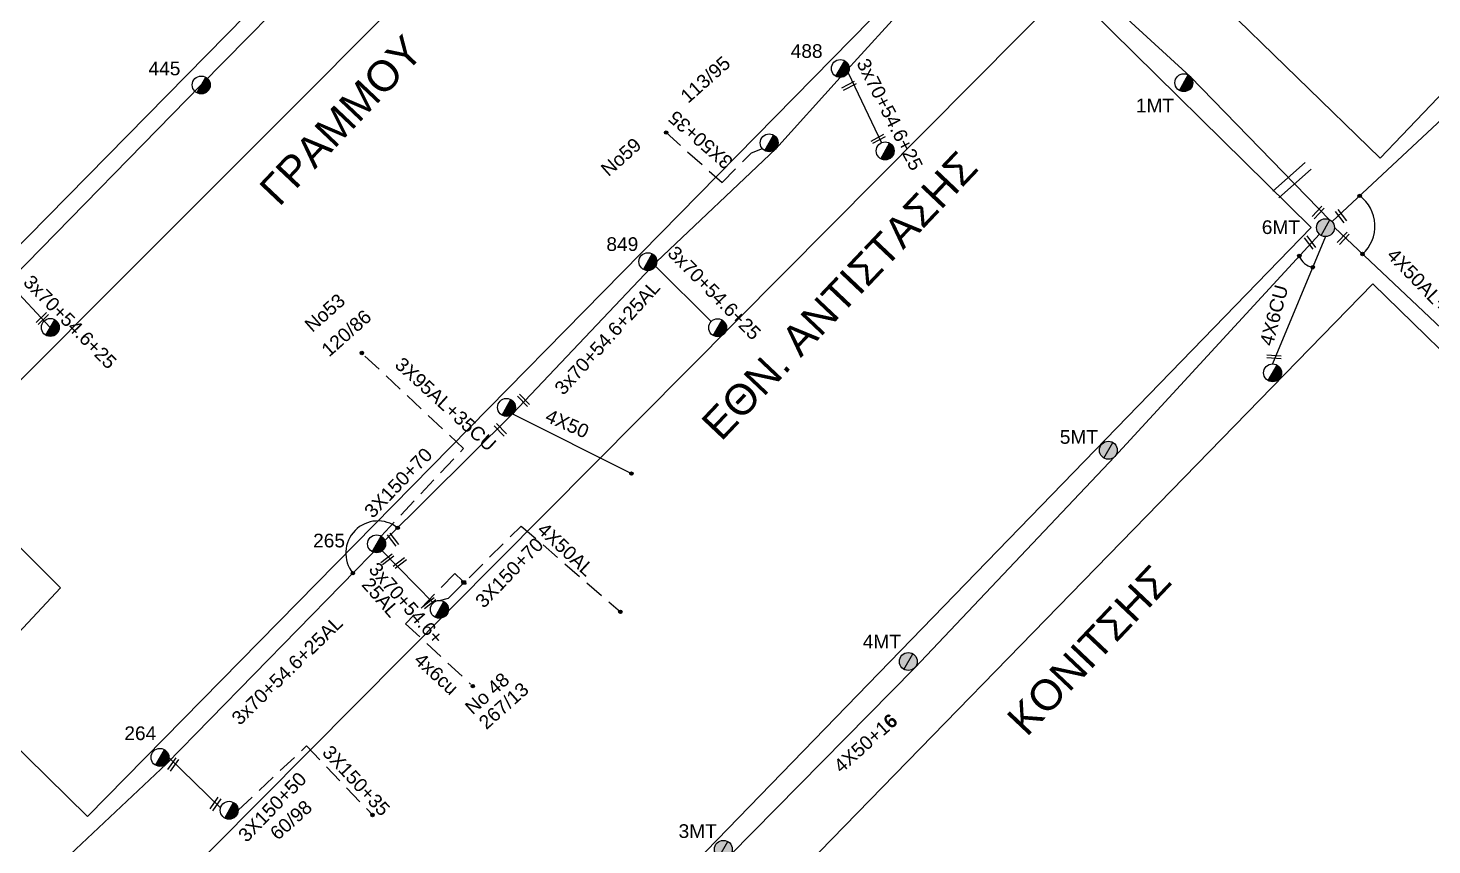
# Model space of a CAD drawing. Header units: millimetres. Extents: x -2449 to 2989, y 8 to 1056.
# Drawn here: x 407.5 to 592.3, y 183.3 to 290.9 of the extents above; entities that cross this region are included whole.
import ezdxf

# ---------------------------------------------------------------- set-up
doc = ezdxf.new("R2010")
doc.units = ezdxf.units.MM
doc.linetypes.add('DASHED', pattern=[19.05, 12.7, -6.35])
for name, color, linetype in [('Άγνωστα', 7, 'Continuous'), ('Γυμνά εναέρια ΧΤ και ΦΟΠ (3Φ)   4x50+16AL', 7, 'Continuous'), ('Επιγραφές - Σχήματα', 7, 'Continuous'), ('Καλώδια ΧΤ   3x150+70 XLPE', 7, 'DASHED'), ('Καλώδια ΧΤ   4x6CU', 7, 'DASHED'), ('Μηχανική τομή', 7, 'Continuous'), ('Στύλος Ξύλινος', 7, 'Continuous'), ('Στύλος Ξύλινος @ 1', 7, 'Continuous'), ('Στύλος ΦΜ', 7, 'Continuous'), ('Στύλος ΦΜ @ 1', 7, 'Continuous'), ('Συνδέσεις', 7, 'Continuous'), ('Συνεστραμμένα ΧΤ   3x70+54.6+25 AL', 7, 'SYN_LINE'), ('Τομή', 7, 'Continuous'), ('Υπόβαθρο ΔΕΗ', 7, 'Continuous'), ('Υπόγεια καλώδια Δικτύου ΧΤ και Παρ. ΧΤ X-95  (3X95AL +35CU  XLPE)', 7, 'DASHED'), ('Υπόγεια καλώδια Παροχών ΧΤ   4x50AL', 7, 'DASHED'), ('Υπόγεια καλώδια Παροχών ΧΤ   4x6', 7, 'DASHED')]:
    doc.layers.add(name, color=color, linetype=linetype)
doc.styles.add('arial', font='arial.ttf')
doc.styles.get("Standard").update_dxf_attribs({"font": 'arial.ttf'})
doc.linetypes.add('SYN_LINE', pattern='A,0.5,-0.0001,["/\\/\\/\\/",Standard,S=0.1,R=0,X=0,Y=-0.05],-0.25', length=0.7501)

# ---------------------------------------------------------------- blocks, each defined once
blk = doc.blocks.new('ΥΠΑΡΧΩΝ ΤΣΙΜΕΝΤΕΝΙΟΣ ΣΤΥΛΟΣ')
at = {"layer": 'Στύλος ΦΜ'}
blk.add_hatch(color=7, dxfattribs=at).paths.add_polyline_path([(-1.29, -2.28, 0.574793), (2.62, 0, 0.268822), (1.3, 2.27)])
at = {"layer": 'Στύλος ΦΜ', "color": 7}
blk.add_line((-1.29, -2.28), (1.3, 2.27), dxfattribs=at)
blk.add_circle((0, 0), 2.62, dxfattribs=at)
at = {"layer": 'Στύλος ΦΜ', "flags": 4}
for tag, p in [('ΑΡΙΘΜΟΣ', (-4.68, 8.05)), ('ΤΥΠΟΣ', (-4.91, 3.03))]:
    blk.add_attdef(tag, p, '', height=4, dxfattribs=at)
blk = doc.blocks.new('ΥΠΑΡΧΩΝ ΞΥΛΙΝΟΣ ΣΤΥΛΟΣ')
at = {"layer": 'Στύλος Ξύλινος'}
h = blk.add_hatch(color=7, dxfattribs=at)
h.paths.add_polyline_path([(-2.62, 0, 0.270008), (-1.29, -2.28), (1.3, 2.27, 0.576266)])
h.paths.add_polyline_path([(-1.29, -2.28, 0.574793), (2.62, 0, 0.268822), (1.3, 2.27)])
at = {"layer": 'Στύλος Ξύλινος', "color": 7}
blk.add_line((-1.29, -2.28), (1.3, 2.27), dxfattribs=at)
blk.add_circle((0, 0), 2.62, dxfattribs=at)
at = {"layer": 'Στύλος Ξύλινος', "flags": 4}
for tag, p in [('ΑΡΙΘΜΟΣ', (-4.91, 8.6)), ('ΤΥΠΟΣ', (-4.85, 3.39))]:
    blk.add_attdef(tag, p, '', height=4, dxfattribs=at)
blk = doc.blocks.new('ΜΗΧΑΝΙΚΗ ΤΟΜΗ')
at = {"layer": 'Μηχανική τομή', "ltscale": 40}
for p, q in [((-1.89, 0.78), (1.89, 0.78)), ((1.89, 0), (-1.89, 0))]:
    blk.add_line(p, q, dxfattribs=at)
blk = doc.blocks.new('ΤΟΜΗ')
at = {"layer": 'Τομή', "ltscale": 40}
for p, q in [((-5.68, 0), (5.68, 0)), ((5.68, -2.33), (-5.68, -2.33))]:
    blk.add_line(p, q, dxfattribs=at)
blk = doc.blocks.new('_ΣΥΝΔΕΣΗ')
at = {"layer": 'Συνδέσεις', "linetype": 'SYN_LINE', "ltscale": 40}
blk.add_hatch(color=256, dxfattribs=at).paths.add_polyline_path([(0.5, -0.01, 1), (-0.5, -0.01, 1)])
at = {"layer": 'Συνδέσεις'}
blk.add_circle((0, -0.01), 0.5, dxfattribs=at)
blk = doc.blocks.new('TSONTA XT1')
at = {"ltscale": 40}
h = blk.add_hatch(color=256, dxfattribs=at)
h.dxf.hatch_style = 1
h.paths.add_polyline_path([(595.96, 2487.66), (597.07, 2488.77), (595.96, 2489.87), (594.85, 2488.77)])
blk.add_lwpolyline([(594.85, 2488.77), (595.96, 2489.87), (597.07, 2488.77), (595.96, 2487.66)], close=True, dxfattribs=at)

msp = doc.modelspace()

# ---------------------------------------------------------------- linework, layer by layer
at = {"layer": 'Άγνωστα', "color": 85, "linetype": 'SYN_LINE', "ltscale": 20}
msp.add_lwpolyline([(578.82, 265.57), (560.47, 284.5), (536.1, 306.83)], dxfattribs=at)
at = {"layer": 'Άγνωστα', "color": 62, "linetype": 'SYN_LINE', "ltscale": 10}
for points in [[(515.46, 284.99), (519.82, 275.76)], [(426.08, 194.85), (432.83, 188.25)]]:
    msp.add_lwpolyline(points, dxfattribs=at)
at = {"layer": 'Άγνωστα', "color": 62, "linetype": 'DASHED', "ltscale": 0.2}
for points in [[(491.49, 277.12), (498.87, 270.53), (502.73, 274.46), (504.16, 275.01)], [(435.18, 187.89), (444.2, 196.37)], [(444.2, 196.37), (452.93, 187.22)]]:
    msp.add_lwpolyline(points, dxfattribs=at)
at = {"layer": 'Άγνωστα', "color": 2, "linetype": 'Continuous', "ltscale": 20}
msp.add_lwpolyline([(579.44, 264.6), (613.05, 232.88)], dxfattribs=at)
at = {"layer": 'Άγνωστα', "color": 62, "linetype": 'Continuous', "ltscale": 20}
msp.add_lwpolyline([(447.62, 128.22), (468.59, 148.55), (487.76, 169.34), (499.88, 181.93), (524.21, 206.64), (550.54, 234.48), (577.47, 263.73)], dxfattribs=at)
at = {"layer": 'Άγνωστα', "color": 62, "linetype": 'SYN_LINE', "ltscale": 20}
msp.add_lwpolyline([(471.29, 240.07), (486.93, 232.22)], dxfattribs=at)
at = {"layer": 'Γυμνά εναέρια ΧΤ και ΦΟΠ (3Φ)   4x50+16AL', "color": 2, "ltscale": 0.2}
msp.add_lwpolyline([(648.22, 336.57), (641.02, 328.02), (620.39, 306.24), (601.54, 286.32), (579.12, 265.4)], dxfattribs=at)
at = {"layer": 'Επιγραφές - Σχήματα', "color": 7, "ltscale": 0.15}
for centre, radius, start, end in [((579.83, 264.81), 4.95, 311.7507, 53.6492), ((577.01, 261.68), 2.34, 200.4073, 259.4266), ((453.57, 221.76), 4.22, 51.8999, 218.873)]:
    msp.add_arc(centre, radius, start, end, dxfattribs=at)
at = {"layer": 'Καλώδια ΧΤ   3x150+70 XLPE', "color": 62, "ltscale": 0.2}
for points in [[(453.99, 223.98), (464.83, 235.52)], [(461.67, 215.52), (462.87, 215.82), (472.42, 225.31)]]:
    msp.add_lwpolyline(points, dxfattribs=at)
at = {"layer": 'Καλώδια ΧΤ   4x6CU', "color": 62, "linetype": 'SYN_LINE', "ltscale": 15}
msp.add_lwpolyline([(578.26, 263.42), (571.3, 246.66)], dxfattribs=at)
at = {"layer": 'Συνεστραμμένα ΧΤ   3x70+54.6+25 AL', "color": 62, "ltscale": 20}
for p, q in [((534.65, 306.6), (514.42, 284.38)), ((505.94, 274.97), (490.27, 260.12)), ((490.27, 260.12), (471.35, 240.12)), ((471.35, 240.12), (454.49, 223.42)), ((454.49, 223.42), (425.75, 194.02)), ((425.75, 194.02), (407.6, 176.91))]:
    msp.add_line(p, q, dxfattribs=at)
at = {"layer": 'Συνεστραμμένα ΧΤ   3x70+54.6+25 AL', "color": 62, "ltscale": 15}
msp.add_line((514.42, 284.38), (505.94, 274.97), dxfattribs=at)
at = {"layer": 'Συνεστραμμένα ΧΤ   3x70+54.6+25 AL', "color": 62, "ltscale": 10}
msp.add_line((454.13, 222.03), (460.85, 215.18), dxfattribs=at)
at = {"layer": 'Συνεστραμμένα ΧΤ   3x70+54.6+25 AL', "color": 5, "linetype": 'SYN_LINE', "ltscale": 20}
msp.add_lwpolyline([(388.23, 240.3), (405.45, 257.96), (430.33, 283.38), (445.63, 298.98), (479.48, 332.78), (491.49, 346.93)], dxfattribs=at)
at = {"layer": 'Συνεστραμμένα ΧΤ   3x70+54.6+25 AL', "linetype": 'SYN_LINE', "ltscale": 10}
msp.add_lwpolyline([(490.11, 259.51), (497.44, 252.25)], dxfattribs=at)
at = {"layer": 'Συνεστραμμένα ΧΤ   3x70+54.6+25 AL', "color": 5, "linetype": 'SYN_LINE', "ltscale": 8}
msp.add_lwpolyline([(405.13, 257.16), (410.47, 251.46)], dxfattribs=at)
at = {"layer": 'Υπόβαθρο ΔΕΗ'}
for points in [[(357.5, 242.38), (339.07, 260.08), (458.59, 380.95), (491.07, 348.42), (386.57, 242.14, 0.339605), (357.5, 242.38, -4.737936)], [(395.5, 233.51), (500.65, 338.84), (533.47, 307.36), (415.35, 187.05), (396.66, 205.4, 0.290879), (395.5, 233.51, -0.59085)]]:
    msp.add_lwpolyline(points, format="xyb", dxfattribs=at)
for points in [[(552.69, 305.66), (620.81, 377.32), (652.9, 344.42), (585.44, 273.75), (552.69, 305.66)], [(457.08, 172.86), (472.62, 157.59), (576.38, 264.61), (544.3, 296.28), (425.71, 176.71), (443.02, 159.32), (457.08, 172.86)], [(398.81, 203.29), (411.81, 217.19), (395.5, 233.51)]]:
    msp.add_lwpolyline(points, dxfattribs=at)
at = {"layer": 'Υπόβαθρο ΔΕΗ', "ltscale": 20}
msp.add_lwpolyline([(584.48, 257.2), (631.99, 210.87), (514.8, 91.28), (484.82, 119.78), (497.73, 133.15), (480.24, 150.12), (584.48, 257.2)], dxfattribs=at)
at = {"layer": 'Υπόγεια καλώδια Δικτύου ΧΤ και Παρ. ΧΤ X-95  (3X95AL +35CU  XLPE)', "color": 62, "linetype": 'DASHED', "ltscale": 0.2}
msp.add_lwpolyline([(464.83, 235.52), (451.45, 248.09)], dxfattribs=at)
at = {"layer": 'Υπόγεια καλώδια Παροχών ΧΤ   4x50AL', "color": 62, "linetype": 'DASHED', "ltscale": 0.2}
msp.add_lwpolyline([(472.42, 225.31), (485.48, 214.01)], dxfattribs=at)
at = {"layer": 'Υπόγεια καλώδια Παροχών ΧΤ   4x6', "color": 62, "linetype": 'DASHED', "ltscale": 0.2}
msp.add_lwpolyline([(464.71, 218.1), (463.7, 219.05), (457.21, 212.44), (465.78, 204.49)], dxfattribs=at)

# ---------------------------------------------------------------- block references
at = {"layer": 'Μηχανική τομή'}
for p, xscale, yscale, zscale, rotation in [((515.65, 283.11), 0.4999999999999994, 0.4999999999999994, 0.4999999999999994, 27.93737282777805), ((519.48, 276.1), 0.4999999999999994, 0.4999999999999994, 0.4999999999999994, 27.93737282777805), ((577.14, 266.73), 0.4999999999999996, 0.4999999999999996, 0.4999999999999996, 226.3205140549963), ((580.45, 266.23), 0.4999999999999993, 0.4999999999999993, 0.4999999999999993, 127.5884885117576), ((576.37, 262.75), 0.4999999999999992, 0.4999999999999992, 0.4999999999999992, 127.5884885117576), ((580.46, 263.31), 0.4999999999999996, 0.4999999999999996, 0.4999999999999996, 226.3205140549963), ((409.28, 252.77), 0.4999999999999862, 0.4999999999999862, 0.4999999999999862, 225.0532650442588), ((571.5, 247.8), 0.5000000000000085, 0.5000000000000085, 0.5000000000000085, 176.1164562150112), ((472.6, 241.72), 0.4999999999999991, 0.4999999999999991, 0.4999999999999991, 314.1243130515034), ((469.55, 237.84), 0.4999999999999991, 0.4999999999999991, 0.4999999999999991, 314.1243130515034), ((455.72, 223.64), 0.4999999999999993, 0.4999999999999993, 0.4999999999999993, 127.5884885117576), ((454.93, 220.77), 0.4999999999999995, 0.4999999999999995, 0.4999999999999995, 37.58848851175755), ((456.58, 220.3), 0.4999999999999995, 0.4999999999999995, 0.4999999999999995, 37.58848851175755), ((460.47, 215), 0.4999999999999995, 0.4999999999999995, 0.4999999999999995, 37.58848851175755), ((426.79, 193.81), 0.4999999999999764, 0.4999999999999764, 0.4999999999999764, 55.25691153017176), ((432.35, 188.61), 0.4999999999999764, 0.4999999999999764, 0.4999999999999764, 55.25691153017176)]:
    msp.add_blockref('ΜΗΧΑΝΙΚΗ ΤΟΜΗ', p, dxfattribs=dict(at, xscale=xscale, yscale=yscale, zscale=zscale, rotation=rotation))
at = {"layer": 'Στύλος Ξύλινος @ 1', "ltscale": 40}
ref = msp.add_blockref('ΥΠΑΡΧΩΝ ΞΥΛΙΝΟΣ ΣΤΥΛΟΣ', (578.26, 264.6), dxfattribs=dict(at, xscale=0.4499999999998181, yscale=0.4499999999998181, zscale=0.4499999999998181))
ref.add_attrib('ΤΥΠΟΣ', '6ΜΤ', (569.88, 263.76), dxfattribs={"layer": 'Στύλος Ξύλινος', "height": 1.8, "flags": 4})
ref = msp.add_blockref('ΥΠΑΡΧΩΝ ΞΥΛΙΝΟΣ ΣΤΥΛΟΣ', (549.69, 235.29), dxfattribs=dict(at, xscale=0.4499999999998181, yscale=0.4499999999998181, zscale=0.4499999999998181))
ref.add_attrib('ΤΥΠΟΣ', '5ΜΤ', (543.3, 236.14), dxfattribs={"layer": 'Στύλος Ξύλινος', "height": 1.8, "flags": 4})
ref = msp.add_blockref('ΥΠΑΡΧΩΝ ΞΥΛΙΝΟΣ ΣΤΥΛΟΣ', (523.37, 207.47), dxfattribs=dict(at, xscale=0.4499999999998181, yscale=0.4499999999998181, zscale=0.4499999999998181))
ref.add_attrib('ΤΥΠΟΣ', '4ΜΤ', (517.37, 209.19), dxfattribs={"layer": 'Στύλος Ξύλινος', "height": 1.8, "flags": 4})
ref = msp.add_blockref('ΥΠΑΡΧΩΝ ΞΥΛΙΝΟΣ ΣΤΥΛΟΣ', (499.03, 182.75), dxfattribs=dict(at, xscale=0.4499999999998181, yscale=0.4499999999998181, zscale=0.4499999999998181))
ref.add_attrib('ΤΥΠΟΣ', '3ΜΤ', (493.14, 184.25), dxfattribs={"layer": 'Στύλος Ξύλινος', "height": 1.8, "flags": 4})
at = {"layer": 'Στύλος ΦΜ @ 1', "ltscale": 40}
ref = msp.add_blockref('ΥΠΑΡΧΩΝ ΤΣΙΜΕΝΤΕΝΙΟΣ ΣΤΥΛΟΣ', (514.42, 285.55), dxfattribs=dict(at, xscale=0.4499999999998181, yscale=0.4499999999998181, zscale=0.4499999999998181))
ref.add_attrib('ΤΥΠΟΣ', '488', (507.89, 286.95), dxfattribs={"layer": 'Στύλος ΦΜ', "height": 1.8, "flags": 4})
ref = msp.add_blockref('ΥΠΑΡΧΩΝ ΤΣΙΜΕΝΤΕΝΙΟΣ ΣΤΥΛΟΣ', (430.33, 283.38), dxfattribs=dict(at, xscale=0.4499999999998181, yscale=0.4499999999998181, zscale=0.4499999999998181))
ref.add_attrib('ΤΥΠΟΣ', '445', (423.39, 284.66), dxfattribs={"layer": 'Στύλος ΦΜ', "height": 1.8, "flags": 4})
ref = msp.add_blockref('ΥΠΑΡΧΩΝ ΤΣΙΜΕΝΤΕΝΙΟΣ ΣΤΥΛΟΣ', (559.62, 283.68), dxfattribs=dict(at, xscale=0.4499999999998181, yscale=0.4499999999998181, zscale=0.4499999999998181))
ref.add_attrib('ΤΥΠΟΣ', '1ΜΤ', (553.31, 279.78), dxfattribs={"layer": 'Στύλος ΦΜ', "height": 1.8, "flags": 4})
at = {"layer": 'Στύλος ΦΜ @ 1', "ltscale": 40, "xscale": 0.4499999999998181, "yscale": 0.4499999999998181, "zscale": 0.4499999999998181}
for p in [(505.06, 275.76), (520.32, 274.7), (410.47, 251.46), (498.28, 251.42), (571.3, 245.48), (470.49, 240.93), (461.67, 214.34), (434, 187.89)]:
    msp.add_blockref('ΥΠΑΡΧΩΝ ΤΣΙΜΕΝΤΕΝΙΟΣ ΣΤΥΛΟΣ', p, dxfattribs=at)
at = {"layer": 'Στύλος ΦΜ @ 1', "ltscale": 40}
ref = msp.add_blockref('ΥΠΑΡΧΩΝ ΤΣΙΜΕΝΤΕΝΙΟΣ ΣΤΥΛΟΣ', (489.1, 260.12), dxfattribs=dict(at, xscale=0.4499999999998181, yscale=0.4499999999998181, zscale=0.4499999999998181))
ref.add_attrib('ΤΥΠΟΣ', '849', (483.64, 261.53), dxfattribs={"layer": 'Στύλος ΦΜ', "height": 1.8, "flags": 4})
ref = msp.add_blockref('ΥΠΑΡΧΩΝ ΤΣΙΜΕΝΤΕΝΙΟΣ ΣΤΥΛΟΣ', (453.4, 222.96), dxfattribs=dict(at, xscale=0.4499999999998181, yscale=0.4499999999998181, zscale=0.4499999999998181))
ref.add_attrib('ΤΥΠΟΣ', '265', (445.05, 222.5), dxfattribs={"layer": 'Στύλος ΦΜ', "height": 1.8, "flags": 4})
ref = msp.add_blockref('ΥΠΑΡΧΩΝ ΤΣΙΜΕΝΤΕΝΙΟΣ ΣΤΥΛΟΣ', (424.9, 194.85), dxfattribs=dict(at, xscale=0.4499999999998181, yscale=0.4499999999998181, zscale=0.4499999999998181))
ref.add_attrib('ΤΥΠΟΣ', '264', (420.21, 197.13), dxfattribs={"layer": 'Στύλος ΦΜ', "height": 1.8, "flags": 4})
at = {"layer": 'Συνδέσεις', "xscale": 0.4500000000000455, "yscale": 0.4500000000000455, "zscale": 0.4500000000000455}
for p in [(491.5, 277.12), (582.76, 268.8), (574.82, 260.87), (583.13, 261.13), (576.59, 259.38), (451.46, 248.1), (486.93, 232.22), (456.18, 225.09), (450.29, 219.12), (485.48, 214.02), (466.05, 204.24), (452.86, 187.27)]:
    msp.add_blockref('_ΣΥΝΔΕΣΗ', p, dxfattribs=at)
at = {"layer": 'Συνδέσεις', "xscale": 0.3041147408858298, "yscale": 0.3041147408858298, "zscale": 0.3041147408858298, "rotation": 317.5590568645448}
msp.add_blockref('TSONTA XT1', (-179.63, -218.38), dxfattribs=at)
at = {"layer": 'Τομή', "xscale": 0.5000000000000149, "yscale": 0.5000000000000149, "zscale": 0.5000000000000149, "rotation": 41.61785078583159}
msp.add_blockref('ΤΟΜΗ', (573.47, 271.27), dxfattribs=at)

# ---------------------------------------------------------------- texts
at = {"layer": 'Άγνωστα', "linetype": 'SYN_LINE', "ltscale": 20, "char_height": 1.8, "width": 69.1904, "attachment_point": 1, "style": 'arial'}
for s, insert, rotation in [('3x70+54.6+25', (518.11, 287.08), 296.8563), ('3X50+35', (499.26, 272.14), 139.0224), ('4X50AL+35CU', (587.5, 262.09), 313.8352), ('4X50', (476.16, 240.79), 336.5444), ('4X50+1{\\fArial|b1|i0|c161|p34;6}', (513.36, 194.03), 41.6909), ('3X150+35', (447.45, 196.62), 313.1153), ('3X150+50', (435.01, 184.81), 45.8714)]:
    msp.add_mtext(s, dxfattribs=dict(at, insert=insert, rotation=rotation))
at = {"layer": 'Επιγραφές - Σχήματα', "char_height": 4, "width": 157.7424, "attachment_point": 1, "rotation": 46.5498}
for s, insert in [('\\pt128;ΓΡΑΜΜΟΥ', (437.67, 270)), ('\\pt128;ΕΘΝ. ΑΝΤΙΣΤΑΣΗΣ', (495.84, 239.1)), ('\\pt8,128;ΚΟΝΙΤΣΗΣ', (536.04, 200.2))]:
    msp.add_mtext(s, dxfattribs=dict(at, insert=insert))
at = {"layer": 'Επιγραφές - Σχήματα', "linetype": 'SYN_LINE', "ltscale": 20, "char_height": 1.8, "width": 69.1904, "attachment_point": 1, "rotation": 41.6909, "style": 'arial'}
for s, insert in [('113/95', (493.19, 282.22)), ('Νο59', (482.72, 272.58)), ('Nο53', (443.75, 252.07)), ('120/86', (445.95, 248.83)), ('Νο 48', (464.84, 201.71)), ('267/13', (466.65, 199.77)), ('60/98', (439.19, 185.19))]:
    msp.add_mtext(s, dxfattribs=dict(at, insert=insert))
at = {"layer": 'Καλώδια ΧΤ   3x150+70 XLPE', "ltscale": 40, "char_height": 1.8, "width": 69.1904, "attachment_point": 1, "rotation": 46.0709, "style": 'arial'}
for insert in [(451.6, 227.48), (466.21, 215.64)]:
    msp.add_mtext('3X150+70', dxfattribs=dict(at, insert=insert))
at = {"layer": 'Καλώδια ΧΤ   4x6CU', "ltscale": 40, "insert": (569.57, 249.37), "char_height": 1.8, "width": 69.1904, "attachment_point": 1, "rotation": 75.1636, "style": 'arial'}
msp.add_mtext('4X6CU', dxfattribs=at)
at = {"layer": 'Συνεστραμμένα ΧΤ   3x70+54.6+25 AL', "style": 'arial'}
for s, rotation, p in [('3x70+54.6+25AL', 47.7733, (477.98, 242.43)), ('3x70+54.6+', 311.256, (452.25, 219.54)), ('25AL', 311.256, (451.33, 217.54)), ('3x70+54.6+25AL', 44.2906, (435.4, 198.98))]:
    msp.add_text(s, height=1.8, rotation=rotation, dxfattribs=at).set_placement(p)
at = {"layer": 'Συνεστραμμένα ΧΤ   3x70+54.6+25 AL', "linetype": 'SYN_LINE', "ltscale": 20, "char_height": 1.8, "width": 69.1904, "attachment_point": 1, "rotation": 314.6322, "style": 'arial'}
for insert in [(492.85, 262.36), (408.07, 258.54)]:
    msp.add_mtext('3x70+54.6+25', dxfattribs=dict(at, insert=insert))
at = {"layer": 'Υπόγεια καλώδια Δικτύου ΧΤ και Παρ. ΧΤ X-95  (3X95AL +35CU  XLPE)', "linetype": 'DASHED', "ltscale": 0.1, "insert": (456.88, 247.7), "char_height": 1.8, "width": 69.1904, "attachment_point": 1, "rotation": 317.5799, "style": 'arial'}
msp.add_mtext('3X95AL+35CU', dxfattribs=at)
at = {"layer": 'Υπόγεια καλώδια Παροχών ΧΤ   4x50AL', "linetype": 'DASHED', "ltscale": 0.1, "char_height": 1.8, "width": 69.1904, "attachment_point": 1, "rotation": 317.2236, "style": 'arial'}
for s, insert in [('4X50AL', (475.62, 225.95)), ('4x6cu', (459.42, 208.8))]:
    msp.add_mtext(s, dxfattribs=dict(at, insert=insert))

doc.saveas('drawing.dxf')
